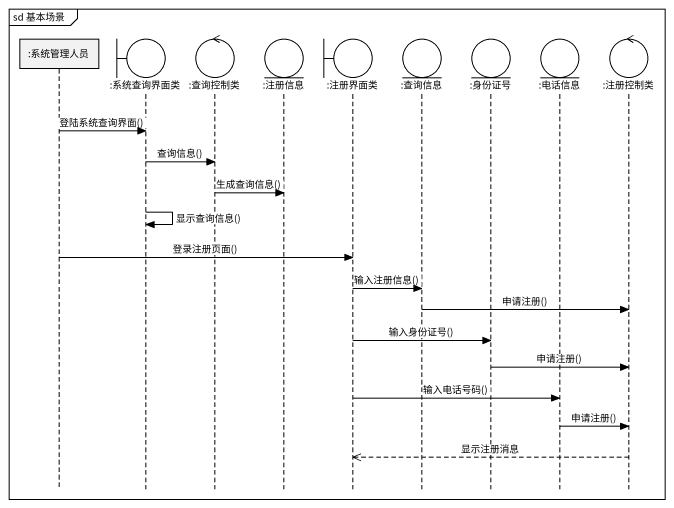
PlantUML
@startuml
mainframe sd 基本场景
hide footbox
participant ":系统管理人员" as 系统管理人员
boundary ":系统查询界面类" as 系统查询界面类
control ":查询控制类" as 查询控制类
entity ":注册信息" as 注册信息
boundary ":注册界面类" as 注册界面类
entity ":查询信息" as 查询信息
entity ":身份证号" as 身份证号
entity ":电话信息" as 电话信息
control ":注册控制类" as 注册控制类

系统管理人员 -> 系统查询界面类 : 登陆系统查询界面()
系统查询界面类 -> 查询控制类 : 查询信息()
查询控制类 -> 注册信息 : 生成查询信息()
系统查询界面类 -> 系统查询界面类 : 显示查询信息()
系统管理人员 -> 注册界面类 : 登录注册页面()
注册界面类 -> 查询信息 : 输入注册信息()
查询信息 -> 注册控制类 : 申请注册()
注册界面类 -> 身份证号 : 输入身份证号()
身份证号 -> 注册控制类 : 申请注册()
注册界面类 -> 电话信息 : 输入电话号码()
电话信息 -> 注册控制类 : 申请注册()
注册控制类 -->> 注册界面类 : 显示注册消息
@enduml
